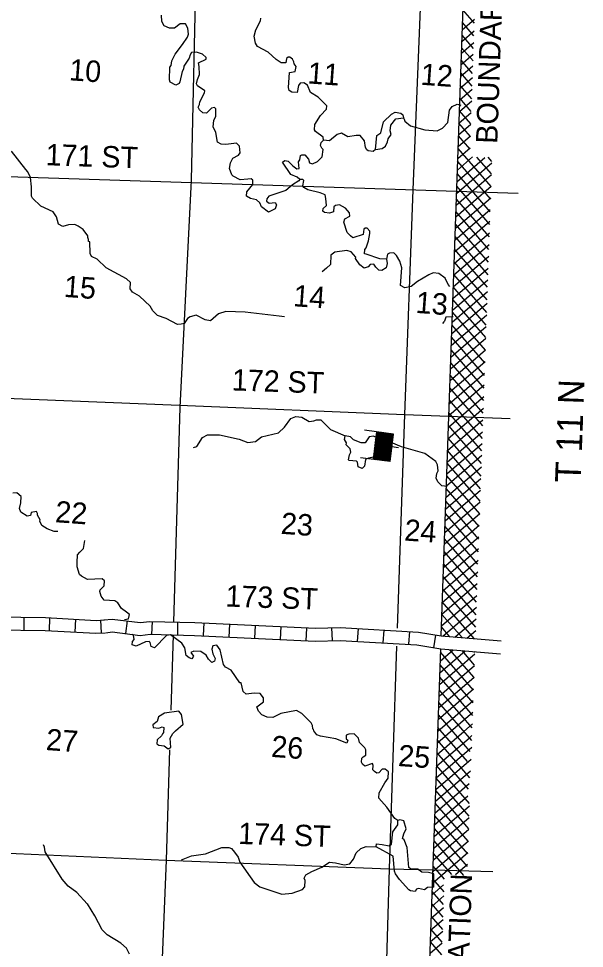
# Model space of a CAD drawing. Extents: x -2721949 to 2144400, y 208501 to 16582360.
# Drawn here: x 853045 to 866259, y 16503043 to 16524773 of the extents above; entities that cross this region are included whole.
import ezdxf

# ---------------------------------------------------------------- set-up
doc = ezdxf.new("R2010")
doc.units = 0
for name, color, linetype in [('L13', 7, 'Continuous'), ('L14', 7, 'Continuous'), ('L2', 7, 'Continuous'), ('L3', 7, 'Continuous'), ('L30', 7, 'Continuous'), ('L37', 7, 'Continuous'), ('L51', 7, 'Continuous'), ('L6', 7, 'Continuous'), ('L8', 7, 'Continuous')]:
    doc.layers.add(name, color=color, linetype=linetype)

msp = doc.modelspace()

# ---------------------------------------------------------------- linework, layer by layer
at = {"layer": 'L13'}
for p, q in [((851706, 16521114), (863275, 16520738)), ((856652, 16510370), (856602, 16508607))]:
    msp.add_line(p, q, dxfattribs=at)
for points in [[(858044, 16549595), (857940, 16547444), (857749, 16542118), (857636, 16536820), (857412, 16531505), (857194, 16526257), (857074, 16520993), (856809, 16515681), (856662, 16510671)], [(863305, 16549435), (863191, 16547267), (863038, 16541997), (862837, 16536756), (862627, 16531398), (862469, 16526179), (862256, 16520771), (862054, 16515521), (861887, 16510528)], [(800587, 16517784), (804034, 16517653), (809206, 16517424), (814458, 16517247), (819823, 16517028), (825026, 16516880), (830344, 16516698), (835683, 16516448), (841002, 16516283), (846327, 16516092), (851590, 16515948), (856805, 16515740), (862054, 16515521), (863092, 16515481)], [(861873, 16510103), (861700, 16504901)], [(856569, 16507681), (856492, 16505108)], [(851179, 16505340), (851228, 16505337), (856492, 16505108), (861700, 16504901), (862722, 16504876)], [(856492, 16505108), (856275, 16499760), (856214, 16494491), (856054, 16490626)], [(861700, 16504901), (861543, 16499581), (861341, 16494340), (861234, 16490626)]]:
    msp.add_lwpolyline(points, dxfattribs=at)
at = {"layer": 'L2'}
for p, q in [((862913, 16510345), (864571, 16557941)), ((862221, 16490626), (862903, 16510040))]:
    msp.add_line(p, q, dxfattribs=at)
at = {"layer": 'L3'}
msp.add_line((862740, 16504475), (862745, 16504784), dxfattribs=at)
for points in [[(859611, 16521011), (859592, 16520979), (859443, 16520889), (859283, 16520759), (858888, 16520620), (858842, 16520564), (858838, 16520506), (858894, 16520460), (859037, 16520475), (859067, 16520423), (859034, 16520325), (858879, 16520252), (858720, 16520372), (858676, 16520468), (858598, 16520540), (858458, 16520567), (858370, 16520624), (858377, 16520724), (858515, 16520898), (858514, 16520998), (858474, 16521026), (858398, 16521023), (858221, 16521003), (858060, 16521089), (858029, 16521125), (857973, 16521271), (857991, 16521404), (858048, 16521509), (858179, 16521583), (858217, 16521639), (858203, 16521791), (858132, 16521863), (857887, 16521830), (857779, 16521838), (857691, 16521886), (857648, 16522107), (857591, 16522245), (857602, 16522395), (857650, 16522491), (857655, 16522667), (857623, 16522694), (857547, 16522683), (857430, 16522566), (857347, 16522572), (857268, 16522644), (857239, 16522705), (857268, 16522762), (857281, 16522828), (857388, 16523038), (857392, 16523087), (857224, 16523200), (857203, 16523252), (857227, 16523350), (857268, 16523465), (857266, 16523657), (857247, 16523742), (857428, 16523821), (857423, 16523864), (857337, 16523945), (857197, 16523989), (857080, 16523980), (857050, 16523924), (857028, 16523850), (856906, 16523658), (856893, 16523592), (856864, 16523536), (856813, 16523297), (856793, 16523256), (856715, 16523220), (856586, 16523288), (856573, 16523339), (856578, 16523640), (856606, 16523680), (856622, 16523787), (856700, 16523941), (856876, 16524171), (856988, 16524338), (857010, 16524412), (856995, 16524547), (856944, 16524651), (856818, 16524652), (856686, 16524553), (856568, 16524553), (856447, 16524603), (856387, 16524708), (856381, 16524851)], [(860163, 16521934), (860159, 16522001), (859976, 16522132), (859954, 16522175), (859963, 16522300), (860095, 16522508), (860240, 16522657), (860245, 16522732), (860043, 16522939), (859866, 16523043), (859795, 16523216), (859707, 16523272), (859622, 16523262), (859585, 16523206), (859548, 16523049), (859423, 16523050), (859368, 16523096), (859348, 16523164), (859373, 16523514), (859508, 16523538), (859525, 16523654), (859479, 16523716), (859474, 16523766), (859445, 16523827), (859382, 16523873), (859340, 16523868), (859304, 16523837), (859288, 16523738), (859179, 16523737), (859059, 16523813), (858871, 16523985), (858621, 16524120), (858577, 16524199), (858546, 16524360), (858582, 16524508), (858698, 16524718), (858702, 16524784)], [(861377, 16521713), (861409, 16522037), (861506, 16522105), (861566, 16522360), (861755, 16522539), (861841, 16522583), (861974, 16522565), (862021, 16522520), (862033, 16522452)], [(862033, 16522452), (862048, 16522426), (862069, 16522374), (862195, 16522265), (862532, 16522174), (862823, 16522153), (862945, 16522211), (863071, 16522344), (863109, 16522634), (863174, 16522722), (863286, 16522772), (863377, 16522749)], [(861679, 16521959), (861745, 16522063), (861726, 16522148), (861736, 16522281), (861856, 16522432), (862033, 16522452)], [(859611, 16521011), (859548, 16521066), (859402, 16521127), (859205, 16521417), (859266, 16521455), (859341, 16521441), (859450, 16521333), (859545, 16521259), (859596, 16521272), (859582, 16521423), (859611, 16521472), (859626, 16521571), (859661, 16521585), (859728, 16521589), (859813, 16521491), (859840, 16521405), (859913, 16521375), (860026, 16521433), (860135, 16521543), (860156, 16521717), (860124, 16521744), (860095, 16521805), (860109, 16521879), (860163, 16521934)], [(861377, 16521713), (861324, 16521666), (861208, 16521683), (861176, 16521702), (861146, 16521763), (861124, 16521915), (861024, 16522039), (860932, 16522038), (860737, 16522010), (860585, 16522096), (860482, 16522062), (860304, 16521916), (860163, 16521934)], [(861377, 16521713), (861538, 16521735), (861617, 16521788), (861658, 16521893), (861679, 16521959)], [(859255, 16517806), (859130, 16517815), (858334, 16517915), (857883, 16517930), (857712, 16517876), (857524, 16517713), (857400, 16517731), (857190, 16517838), (857054, 16517806), (856992, 16517760), (856909, 16517649), (856840, 16517629), (856756, 16517626), (856490, 16517763), (856286, 16517836), (856177, 16517944), (856117, 16518049), (855866, 16518285), (855706, 16518380), (855653, 16518459), (855655, 16518609), (855569, 16518691), (855094, 16518951), (854883, 16519150), (854745, 16519211), (854716, 16519280), (854711, 16519556), (854678, 16519567), (854681, 16519608), (854660, 16519660), (854662, 16519694), (854556, 16519843), (854436, 16519919), (854355, 16519958), (854212, 16519952), (854075, 16519912), (853979, 16519969), (853933, 16520139), (853849, 16520254), (853566, 16520392), (853370, 16520573), (853348, 16520625), (853347, 16520843), (853321, 16521062), (853264, 16521192), (853217, 16521245), (852880, 16521671)], [(861636, 16519150), (861478, 16519161), (861159, 16519268), (861127, 16519279), (861134, 16519379), (861162, 16519418), (861215, 16519582), (861252, 16519747), (861248, 16519806), (861186, 16519877), (861136, 16519872), (861109, 16519849), (861092, 16519725), (860852, 16519650), (860797, 16519696), (860719, 16519777), (860644, 16520016), (860666, 16520090), (860780, 16520157), (860777, 16520233), (860676, 16520341), (860539, 16520417), (860446, 16520407), (860411, 16520376), (860402, 16520260), (860308, 16520225), (860192, 16520241), (860152, 16520269), (860157, 16520336), (860237, 16520406), (860223, 16520566), (860204, 16520651), (860091, 16520701), (859803, 16520772), (859707, 16520829), (859684, 16520864), (859710, 16520987), (859687, 16521014), (859611, 16521011)], [(861636, 16519150), (861654, 16519048), (861630, 16518950), (861525, 16518882), (861459, 16518895), (861389, 16518967), (861344, 16519037), (861259, 16519026), (861213, 16518971), (861119, 16518944), (861016, 16519019), (860910, 16519169), (860920, 16519201), (860812, 16519318), (860713, 16519350), (860434, 16519312), (860337, 16519243), (860330, 16519026), (860240, 16518941), (860134, 16518856)], [(863113, 16518508), (863075, 16518561), (863011, 16518708), (862859, 16518819), (862726, 16518829), (862623, 16518786), (862360, 16518629), (862210, 16518514), (862065, 16518483), (861968, 16518532), (861998, 16518948), (861951, 16519102), (861868, 16519234), (861806, 16519297), (861705, 16519287), (861661, 16519265), (861636, 16519150)], [(863196, 16517799), (863020, 16517795), (862989, 16517705), (862979, 16517689), (862943, 16517650)], [(857127, 16514746), (857204, 16514774), (857344, 16514981), (857458, 16515048), (857734, 16515045), (858195, 16514945), (858399, 16514864), (858577, 16514893), (858718, 16515000), (859118, 16515088), (859253, 16515221), (859402, 16515427), (859523, 16515477), (859663, 16515459), (859832, 16515355), (859942, 16515372), (860002, 16515393), (860102, 16515394), (860329, 16515168), (860670, 16515018)], [(860960, 16514403), (860937, 16514430), (860762, 16514442), (860747, 16514460), (860772, 16514576), (860801, 16514641), (860790, 16514717), (860697, 16514815), (860700, 16514857), (860655, 16514936), (860670, 16515018)], [(861436, 16514971), (861330, 16515013), (861229, 16514995), (861143, 16514859), (861043, 16514857), (860864, 16514929), (860794, 16515001), (860670, 16515018)], [(861436, 16514971), (861446, 16514879), (861412, 16514630), (861337, 16514527), (861218, 16514502), (861149, 16514465), (861121, 16514316), (861067, 16514262), (860978, 16514301), (860960, 16514403)], [(863053, 16513834), (862929, 16513851), (862836, 16513950), (862800, 16514036), (862816, 16514144), (862845, 16514201), (862830, 16514344), (862786, 16514422), (862531, 16514608), (861990, 16514764), (861746, 16514865), (861554, 16514988), (861436, 16514971)], [(853965, 16512789), (853872, 16512787), (853709, 16512849), (853589, 16512925), (853538, 16513029), (853549, 16513062), (853490, 16513166), (853484, 16513209), (853462, 16513252), (853335, 16513228), (853322, 16513162), (853245, 16513142), (853101, 16513236), (853066, 16513322), (853100, 16513454), (853103, 16513604), (853000, 16513687), (852908, 16513685)], [(855515, 16510728), (855609, 16510746), (855632, 16510845), (855569, 16510899), (855450, 16510983), (855359, 16511115), (855295, 16511162), (855046, 16511180), (854977, 16511277), (854943, 16511380), (854954, 16511421), (855045, 16511515), (855053, 16511631), (854998, 16511677), (854654, 16511668), (854517, 16511745), (854470, 16511782), (854416, 16511962), (854414, 16512062), (854419, 16512238), (854473, 16512301), (854563, 16512386), (854594, 16512576)], [(857303, 16509980), (857136, 16509992), (857066, 16509955), (857128, 16509875), (857090, 16509811), (857032, 16509832), (856961, 16509887), (856924, 16510065), (856857, 16510179), (856594, 16510374), (856501, 16510355), (856221, 16510066), (856139, 16510097), (856121, 16510190), (856098, 16510217), (856005, 16510207), (855788, 16510105), (855699, 16510137), (855704, 16510212), (855741, 16510259), (855731, 16510360), (855708, 16510379)], [(861906, 16506033), (861834, 16506080), (861644, 16506345), (861458, 16506551), (861467, 16506676), (861601, 16506909), (861676, 16507020), (861687, 16507170), (861608, 16507234), (861540, 16507231), (861459, 16507145), (861408, 16507140), (861361, 16507177), (861321, 16507213), (861329, 16507321), (861307, 16507365), (861135, 16507302), (861080, 16507348), (861050, 16507392), (861065, 16507491), (861093, 16507523), (861154, 16507560), (861155, 16507686), (861133, 16507729), (861008, 16507855), (860982, 16507957), (860880, 16508057), (860754, 16508049), (860694, 16508028), (860696, 16507944), (860735, 16507908), (860714, 16507843), (860453, 16507937), (860098, 16508004), (860008, 16508036), (859939, 16508124), (859933, 16508158), (859918, 16508176), (859907, 16508252), (859877, 16508313), (859659, 16508530), (859539, 16508605), (859173, 16508531), (858982, 16508436), (858849, 16508446), (858728, 16508505), (858650, 16508585), (858607, 16508689), (858766, 16508803), (858764, 16508895), (858688, 16509001), (858547, 16509011), (858361, 16508983), (858290, 16509047), (858246, 16509251), (858213, 16509253), (858008, 16509544), (857879, 16509612), (857833, 16509674), (857749, 16510023), (857673, 16510129), (857580, 16510110), (857558, 16510037), (857583, 16509926), (857634, 16509814), (857621, 16509756), (857561, 16509727), (857482, 16509799), (857422, 16509896), (857303, 16509980)], [(856537, 16507708), (856597, 16507737), (856588, 16507956), (856646, 16508068), (856709, 16508131), (856888, 16508285), (856853, 16508506), (856784, 16508586), (856454, 16508543), (856314, 16508452), (856281, 16508346), (856184, 16508269), (856187, 16508202), (856320, 16508192), (856398, 16508220), (856439, 16508209), (856430, 16508092), (856403, 16508061), (856383, 16508012), (856284, 16507919), (856277, 16507827), (856317, 16507791), (856441, 16507774), (856537, 16507708)], [(861393, 16505417), (861406, 16505483), (861539, 16505474), (861696, 16505437), (861757, 16505475), (861786, 16505765), (861899, 16505933), (861906, 16506033)], [(862745, 16504784), (862622, 16504818), (862463, 16504821), (862368, 16504895), (862201, 16504899), (862162, 16504935), (862120, 16505398), (862049, 16505579), (862010, 16505615), (862043, 16505722), (862093, 16505835), (862039, 16506023), (861949, 16506047), (861906, 16506033)], [(854644, 16504087), (854403, 16504347), (854205, 16504495), (854066, 16504664), (853669, 16505303), (853651, 16505405), (853630, 16505465)], [(856852, 16505116), (857085, 16505208), (857414, 16505251), (857793, 16505400), (857952, 16505397), (858017, 16505375), (858087, 16505295), (858170, 16505172), (858212, 16505060), (858546, 16504584), (858681, 16504482), (859196, 16504311), (859432, 16504336), (859673, 16504419), (859727, 16504482), (859738, 16504632), (859717, 16504684), (859756, 16504765), (859895, 16504839), (860128, 16504939), (860305, 16505060), (860445, 16505042), (860651, 16504993), (860779, 16505018), (860870, 16505128), (860931, 16505275), (861039, 16505376), (861159, 16505426), (861393, 16505417)], [(862740, 16504475), (862597, 16504468), (862526, 16504415), (862452, 16504429), (862386, 16504442), (862335, 16504429), (862305, 16504372), (862198, 16504388), (862157, 16504408), (861940, 16504650), (861850, 16504782), (861821, 16504851), (861796, 16505196), (861393, 16505417)], [(855639, 16502910), (855565, 16503049), (855432, 16503168), (855110, 16503358), (854993, 16503476), (854825, 16503806), (854652, 16504086)]]:
    msp.add_lwpolyline(points, dxfattribs=at)
at = {"layer": 'L37'}
for p, q in [((863690, 16524665), (863422, 16524975)), ((863406, 16524512), (863693, 16524761)), ((863680, 16524371), (863411, 16524681)), ((863396, 16524238), (863684, 16524488)), ((863670, 16524076), (863401, 16524386)), ((863387, 16523965), (863674, 16524214)), ((863659, 16523782), (863391, 16524092)), ((863377, 16523692), (863665, 16523941)), ((863368, 16523419), (863655, 16523668)), ((863649, 16523488), (863381, 16523798)), ((863639, 16523194), (863371, 16523503)), ((863358, 16523146), (863646, 16523395)), ((863349, 16522872), (863636, 16523121)), ((863629, 16522899), (863360, 16523209)), ((863339, 16522599), (863627, 16522848)), ((863618, 16522605), (863350, 16522915)), ((863330, 16522326), (863617, 16522575)), ((863608, 16522311), (863340, 16522621)), ((863320, 16522053), (863608, 16522302)), ((863598, 16522017), (863330, 16522326)), ((863311, 16521780), (863598, 16522029)), ((863588, 16521722), (863319, 16522032)), ((863301, 16521506), (863589, 16521755)), ((864081, 16520847), (863309, 16521738)), ((863282, 16520960), (863937, 16521527)), ((863292, 16521233), (863645, 16521539)), ((864091, 16521141), (863748, 16521537)), ((864101, 16521435), (864014, 16521536)), ((863273, 16520687), (864100, 16521403)), ((864071, 16520552), (863299, 16521444)), ((863263, 16520413), (864091, 16521130)), ((864060, 16520258), (863289, 16521149)), ((863254, 16520140), (864081, 16520857)), ((864050, 16519964), (863279, 16520855)), ((863244, 16519867), (864072, 16520583)), ((864040, 16519670), (863268, 16520561)), ((863235, 16519594), (864062, 16520310)), ((864030, 16519375), (863258, 16520267)), ((863225, 16519321), (864053, 16520037)), ((864019, 16519081), (863248, 16519972)), ((863216, 16519047), (864043, 16519764)), ((864009, 16518787), (863238, 16519678)), ((863206, 16518774), (864034, 16519491)), ((863999, 16518493), (863227, 16519384)), ((863197, 16518501), (864024, 16519217)), ((863187, 16518228), (864015, 16518944)), ((863989, 16518198), (863217, 16519090)), ((863178, 16517955), (864005, 16518671)), ((863978, 16517904), (863207, 16518795)), ((863968, 16517610), (863197, 16518501)), ((863168, 16517681), (863996, 16518398)), ((863159, 16517408), (863986, 16518124)), ((863958, 16517316), (863187, 16518207)), ((863149, 16517135), (863977, 16517851)), ((863948, 16517021), (863176, 16517912)), ((863140, 16516862), (863967, 16517578)), ((863937, 16516727), (863166, 16517618)), ((863130, 16516589), (863958, 16517305)), ((863927, 16516433), (863156, 16517324)), ((863121, 16516315), (863948, 16517032)), ((863917, 16516139), (863146, 16517030)), ((863111, 16516042), (863938, 16516758)), ((863907, 16515844), (863135, 16516735)), ((863102, 16515769), (863929, 16516485)), ((863896, 16515550), (863125, 16516441)), ((863092, 16515496), (863919, 16516212)), ((863886, 16515256), (863115, 16516147)), ((863083, 16515222), (863910, 16515939)), ((863876, 16514962), (863105, 16515853)), ((863073, 16514949), (863900, 16515665)), ((863866, 16514668), (863094, 16515558)), ((863064, 16514676), (863891, 16515392)), ((863855, 16514373), (863084, 16515264)), ((863054, 16514403), (863881, 16515119)), ((863845, 16514079), (863074, 16514970)), ((863045, 16514130), (863872, 16514846)), ((863035, 16513856), (863862, 16514572)), ((863835, 16513785), (863064, 16514676)), ((863825, 16513491), (863054, 16514381)), ((863026, 16513583), (863853, 16514299)), ((863016, 16513310), (863843, 16514026)), ((863814, 16513196), (863043, 16514087)), ((863007, 16513037), (863834, 16513753)), ((863804, 16512902), (863033, 16513793)), ((862997, 16512764), (863824, 16513480)), ((863794, 16512608), (863023, 16513498)), ((862988, 16512490), (863815, 16513206)), ((863784, 16512314), (863013, 16513204)), ((862978, 16512217), (863805, 16512933)), ((863773, 16512019), (863002, 16512910)), ((862969, 16511944), (863796, 16512660)), ((863763, 16511725), (862992, 16512616)), ((862959, 16511671), (863786, 16512387)), ((863753, 16511431), (862982, 16512321)), ((862950, 16511398), (863777, 16512113)), ((863743, 16511137), (862972, 16512027)), ((862940, 16511124), (863767, 16511840)), ((863732, 16510842), (862962, 16511733)), ((862931, 16510851), (863758, 16511567)), ((862921, 16510578), (863748, 16511294)), ((863722, 16510548), (862951, 16511439)), ((863687, 16510282), (862941, 16511144)), ((863402, 16510305), (862931, 16510850)), ((862954, 16510341), (863739, 16511021)), ((863234, 16510319), (863729, 16510747)), ((863118, 16510328), (862921, 16510556)), ((863514, 16510296), (863720, 16510474)), ((862883, 16509485), (863472, 16509995)), ((862893, 16509758), (863192, 16510017)), ((863671, 16509077), (862900, 16509967)), ((863681, 16509371), (863117, 16510023)), ((863692, 16509665), (863401, 16510001)), ((863702, 16509960), (863686, 16509978)), ((862874, 16509212), (863701, 16509928)), ((862864, 16508938), (863691, 16509654)), ((863661, 16508783), (862890, 16509673)), ((862854, 16508665), (863682, 16509381)), ((863651, 16508488), (862880, 16509379)), ((862845, 16508392), (863672, 16509108)), ((863640, 16508194), (862869, 16509085)), ((863630, 16507900), (862859, 16508791)), ((863181, 16508418), (863663, 16508835)), ((863590, 16507646), (862849, 16508502)), ((863313, 16508267), (863653, 16508562)), ((862826, 16507846), (863313, 16508267)), ((862836, 16508119), (863181, 16508418)), ((863444, 16508115), (863644, 16508288)), ((862817, 16507573), (863444, 16508115)), ((863526, 16507408), (862839, 16508202)), ((863575, 16507964), (863634, 16508015)), ((862807, 16507299), (863575, 16507964)), ((863586, 16507032), (862829, 16507907)), ((862798, 16507026), (863627, 16507744)), ((863551, 16506767), (862818, 16507613)), ((862788, 16506753), (863615, 16507469)), ((862779, 16506480), (863603, 16507193)), ((863579, 16506428), (862808, 16507319)), ((863569, 16506134), (862798, 16507025)), ((862769, 16506207), (863568, 16506898)), ((863559, 16505840), (862788, 16506730)), ((862760, 16505933), (863540, 16506609)), ((862751, 16505660), (863577, 16506376)), ((863548, 16505546), (862777, 16506436)), ((862741, 16505387), (863568, 16506103)), ((863538, 16505251), (862767, 16506142)), ((863528, 16504957), (862757, 16505848)), ((862732, 16505114), (863558, 16505830)), ((862722, 16504841), (863549, 16505556)), ((863446, 16504746), (862747, 16505553)), ((862713, 16504567), (863539, 16505283)), ((863162, 16504767), (862737, 16505259)), ((863251, 16504769), (863530, 16505010)), ((862992, 16504657), (862726, 16504965)), ((862982, 16504363), (862716, 16504670)), ((862703, 16504294), (862969, 16504525)), ((862972, 16504069), (862706, 16504376)), ((862694, 16504021), (862979, 16504268)), ((862684, 16503748), (862969, 16503995)), ((862961, 16503775), (862696, 16504082)), ((862675, 16503475), (862960, 16503721)), ((862951, 16503481), (862685, 16503788)), ((862665, 16503201), (862950, 16503448)), ((862941, 16503187), (862675, 16503493)), ((862656, 16502928), (862940, 16503175)), ((862930, 16502893), (862665, 16503199))]:
    msp.add_line(p, q, dxfattribs=at)
at = {"layer": 'L51'}
for p, q in [((863275, 16520738), (864710, 16520691)), ((863092, 16515481), (864528, 16515425)), ((862913, 16510345), (864313, 16510232)), ((862903, 16510040), (864302, 16509930)), ((862722, 16504876), (864124, 16504842))]:
    msp.add_line(p, q, dxfattribs=at)
at = {"layer": 'L6'}
for p, q in [((861405, 16515116), (861123, 16515153)), ((861731, 16514532), (861386, 16514975)), ((861733, 16514565), (861389, 16515008)), ((861736, 16514598), (861399, 16515041)), ((861746, 16514631), (861402, 16515074)), ((861749, 16514673), (861413, 16515115)), ((861752, 16514706), (861446, 16515113)), ((861754, 16514739), (861479, 16515102)), ((861765, 16514772), (861504, 16515100)), ((861768, 16514814), (861546, 16515097)), ((861770, 16514847), (861579, 16515095)), ((861773, 16514880), (861612, 16515084)), ((861775, 16514914), (861645, 16515082)), ((861786, 16514955), (861687, 16515079)), ((861789, 16514988), (861720, 16515077)), ((861791, 16515021), (861753, 16515066)), ((861794, 16515055), (861786, 16515063)), ((861607, 16514440), (861362, 16514759)), ((861649, 16514437), (861365, 16514801)), ((861715, 16514424), (861370, 16514867)), ((861682, 16514435), (861376, 16514834)), ((861717, 16514457), (861381, 16514900)), ((861728, 16514490), (861383, 16514933)), ((861914, 16514745), (861764, 16514764)), ((861400, 16514464), (861339, 16514552)), ((861433, 16514461), (861341, 16514585)), ((861466, 16514459), (861344, 16514618)), ((861508, 16514456), (861355, 16514659)), ((861541, 16514445), (861357, 16514693)), ((861574, 16514443), (861360, 16514726)), ((861723, 16514424), (861034, 16514507)), ((861367, 16514474), (861337, 16514518))]:
    msp.add_line(p, q, dxfattribs=at)
for points in [[(861803, 16515062), (861803, 16515062), (861405, 16515116), (861325, 16514469)], [(861723, 16514424), (861803, 16515062)]]:
    msp.add_lwpolyline(points, dxfattribs=at)
at = {"layer": 'L8'}
for p, q in [((853172, 16510486), (853177, 16510787)), ((853765, 16510468), (853778, 16510769)), ((854365, 16510434), (854378, 16510734)), ((854983, 16510414), (854963, 16510717)), ((855551, 16510399), (855589, 16510697)), ((856160, 16510380), (856173, 16510680)), ((856762, 16510370), (856767, 16510671)), ((857363, 16510352), (857376, 16510652)), ((857963, 16510317), (857977, 16510617)), ((858564, 16510291), (858577, 16510591)), ((859165, 16510264), (859178, 16510564)), ((859765, 16510229), (859778, 16510530)), ((860376, 16510235), (860364, 16510538)), ((860961, 16510219), (860982, 16510518)), ((861561, 16510184), (861582, 16510483)), ((862161, 16510149), (862182, 16510449)), ((862741, 16510065), (862787, 16510363))]:
    msp.add_line(p, q, dxfattribs=at)
for points in [[(851370, 16510808), (853670, 16510777), (854853, 16510708), (855055, 16510719)], [(855038, 16510720), (855232, 16510739), (855887, 16510659), (856107, 16510685), (857159, 16510659), (859978, 16510524), (860557, 16510540), (862382, 16510434), (862913, 16510345)], [(851366, 16510507), (853665, 16510476), (854848, 16510407), (855066, 16510417)], [(855083, 16510415), (855227, 16510439), (855882, 16510358), (856119, 16510383), (857155, 16510358), (859973, 16510223), (860552, 16510240), (862344, 16510136), (862903, 16510040)]]:
    msp.add_lwpolyline(points, dxfattribs=at)

# ---------------------------------------------------------------- texts
at = {"layer": 'L14'}
for s, p in [('10', (854213, 16523333)), ('11', (859782, 16523259)), ('12', (862424, 16523228)), ('15', (854092, 16518270)), ('14', (859449, 16518052)), ('13', (862308, 16517896)), ('22', (853888, 16513004)), ('23', (859158, 16512733)), ('24', (862043, 16512576)), ('27', (853673, 16507680)), ('26', (858934, 16507519)), ('25', (861898, 16507306))]:
    msp.add_text(s, height=500.8, rotation=355.8844, dxfattribs=at).set_placement(p)
at = {"layer": 'L30'}
for s, p in [('171 ST', (853670, 16521347)), ('172 ST', (858019, 16516084)), ('173 ST', (857871, 16511033)), ('174 ST', (858168, 16505485))]:
    msp.add_text(s, height=500, rotation=358, dxfattribs=at).set_placement(p)
at = {"layer": 'L37'}
for s, height, rotation, p in [('BOUNDARY', 500.8, 87.9959, (864225, 16521842)), ('RESERVATION', 500.85, 87.996, (863472, 16499983))]:
    msp.add_text(s, height=height, rotation=rotation, dxfattribs=at).set_placement(p)
at = {"layer": 'L51'}
msp.add_text('T 11 N', height=601, rotation=87.8961, dxfattribs=at).set_placement((866173, 16513919))

doc.saveas('drawing.dxf')
